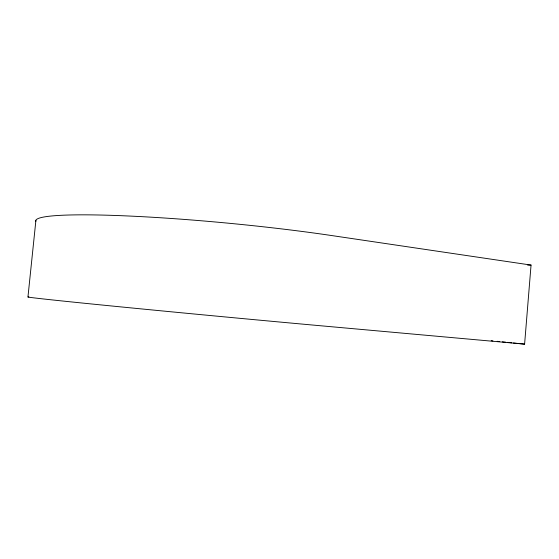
<?xml version="1.0" encoding="UTF-8"?>
<svg xmlns="http://www.w3.org/2000/svg" width="559" height="559" viewBox="0 0 559 559"><rect width="100%" height="100%" fill="white"/><g stroke="black" fill="none" stroke-linecap="round" stroke-linejoin="round"><path stroke-width="0.84" d="M28.844 296.934A193.882 1.328 5.4 0 0 118.92 306.702A193.882 1.328 5.4 0 0 323.081 325.981L524.601 344.134L531.05 265.078L331.277 235.493A193.232 15.938 5.5 0 0 133.21 216.221A193.232 15.938 5.5 0 0 35.846 221.315M27.95 297.025L35.909 220.288M527.605 265.113L531.05 265.078M491.207 340.69L492.919 340.864M497.203 341.311L499.767 341.577M502.338 341.835L505.762 342.192M507.474 342.367L511.758 342.814M513.469 342.988L524.601 344.134"/></g></svg>
